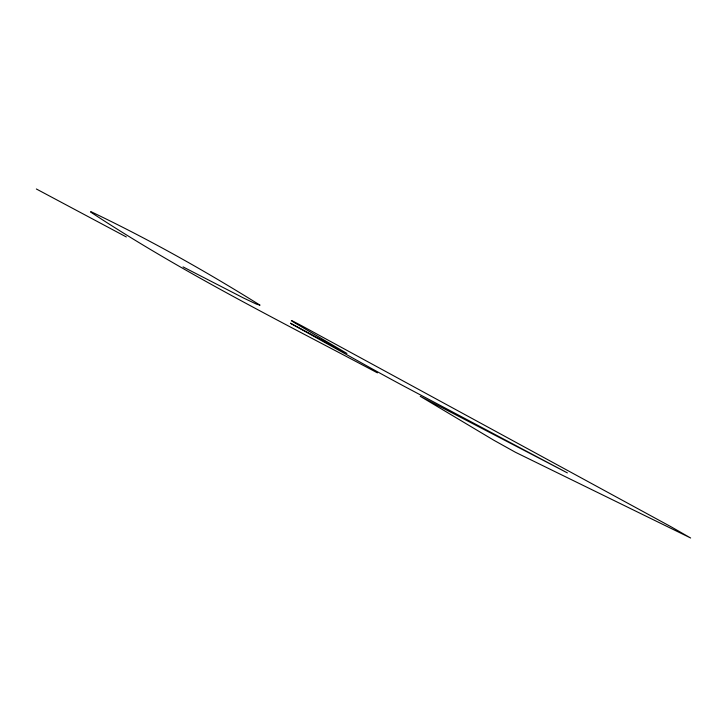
<?xml version="1.0" encoding="UTF-8"?>
<svg xmlns="http://www.w3.org/2000/svg" width="727" height="727" viewBox="0 0 727 727"><rect width="100%" height="100%" fill="white"/><g stroke="black" fill="none" stroke-linecap="round" stroke-linejoin="round"><path stroke-width="1.09" d="M290.437 323.233L346.915 353.449L298.006 324.742A32.788 0.627 29.1 0 1 307.739 329.049L671.085 526.793L690.65 538.007L515.434 452.267L493.815 440.235L420.233 396.306L567.378 472.895L408.074 388.354A65.584 1.263 29.1 0 1 365.708 365.272L290.491 323.288M377.422 372.86C280.677 321.461 182.05 272.343 90.521 211.975L90.766 211.575C148.899 239.256 205.423 271.08 260.039 305.176L256.686 304.231L243.89 298.188L183.059 266.9M126.325 236.966L36.35 188.984"/></g></svg>
